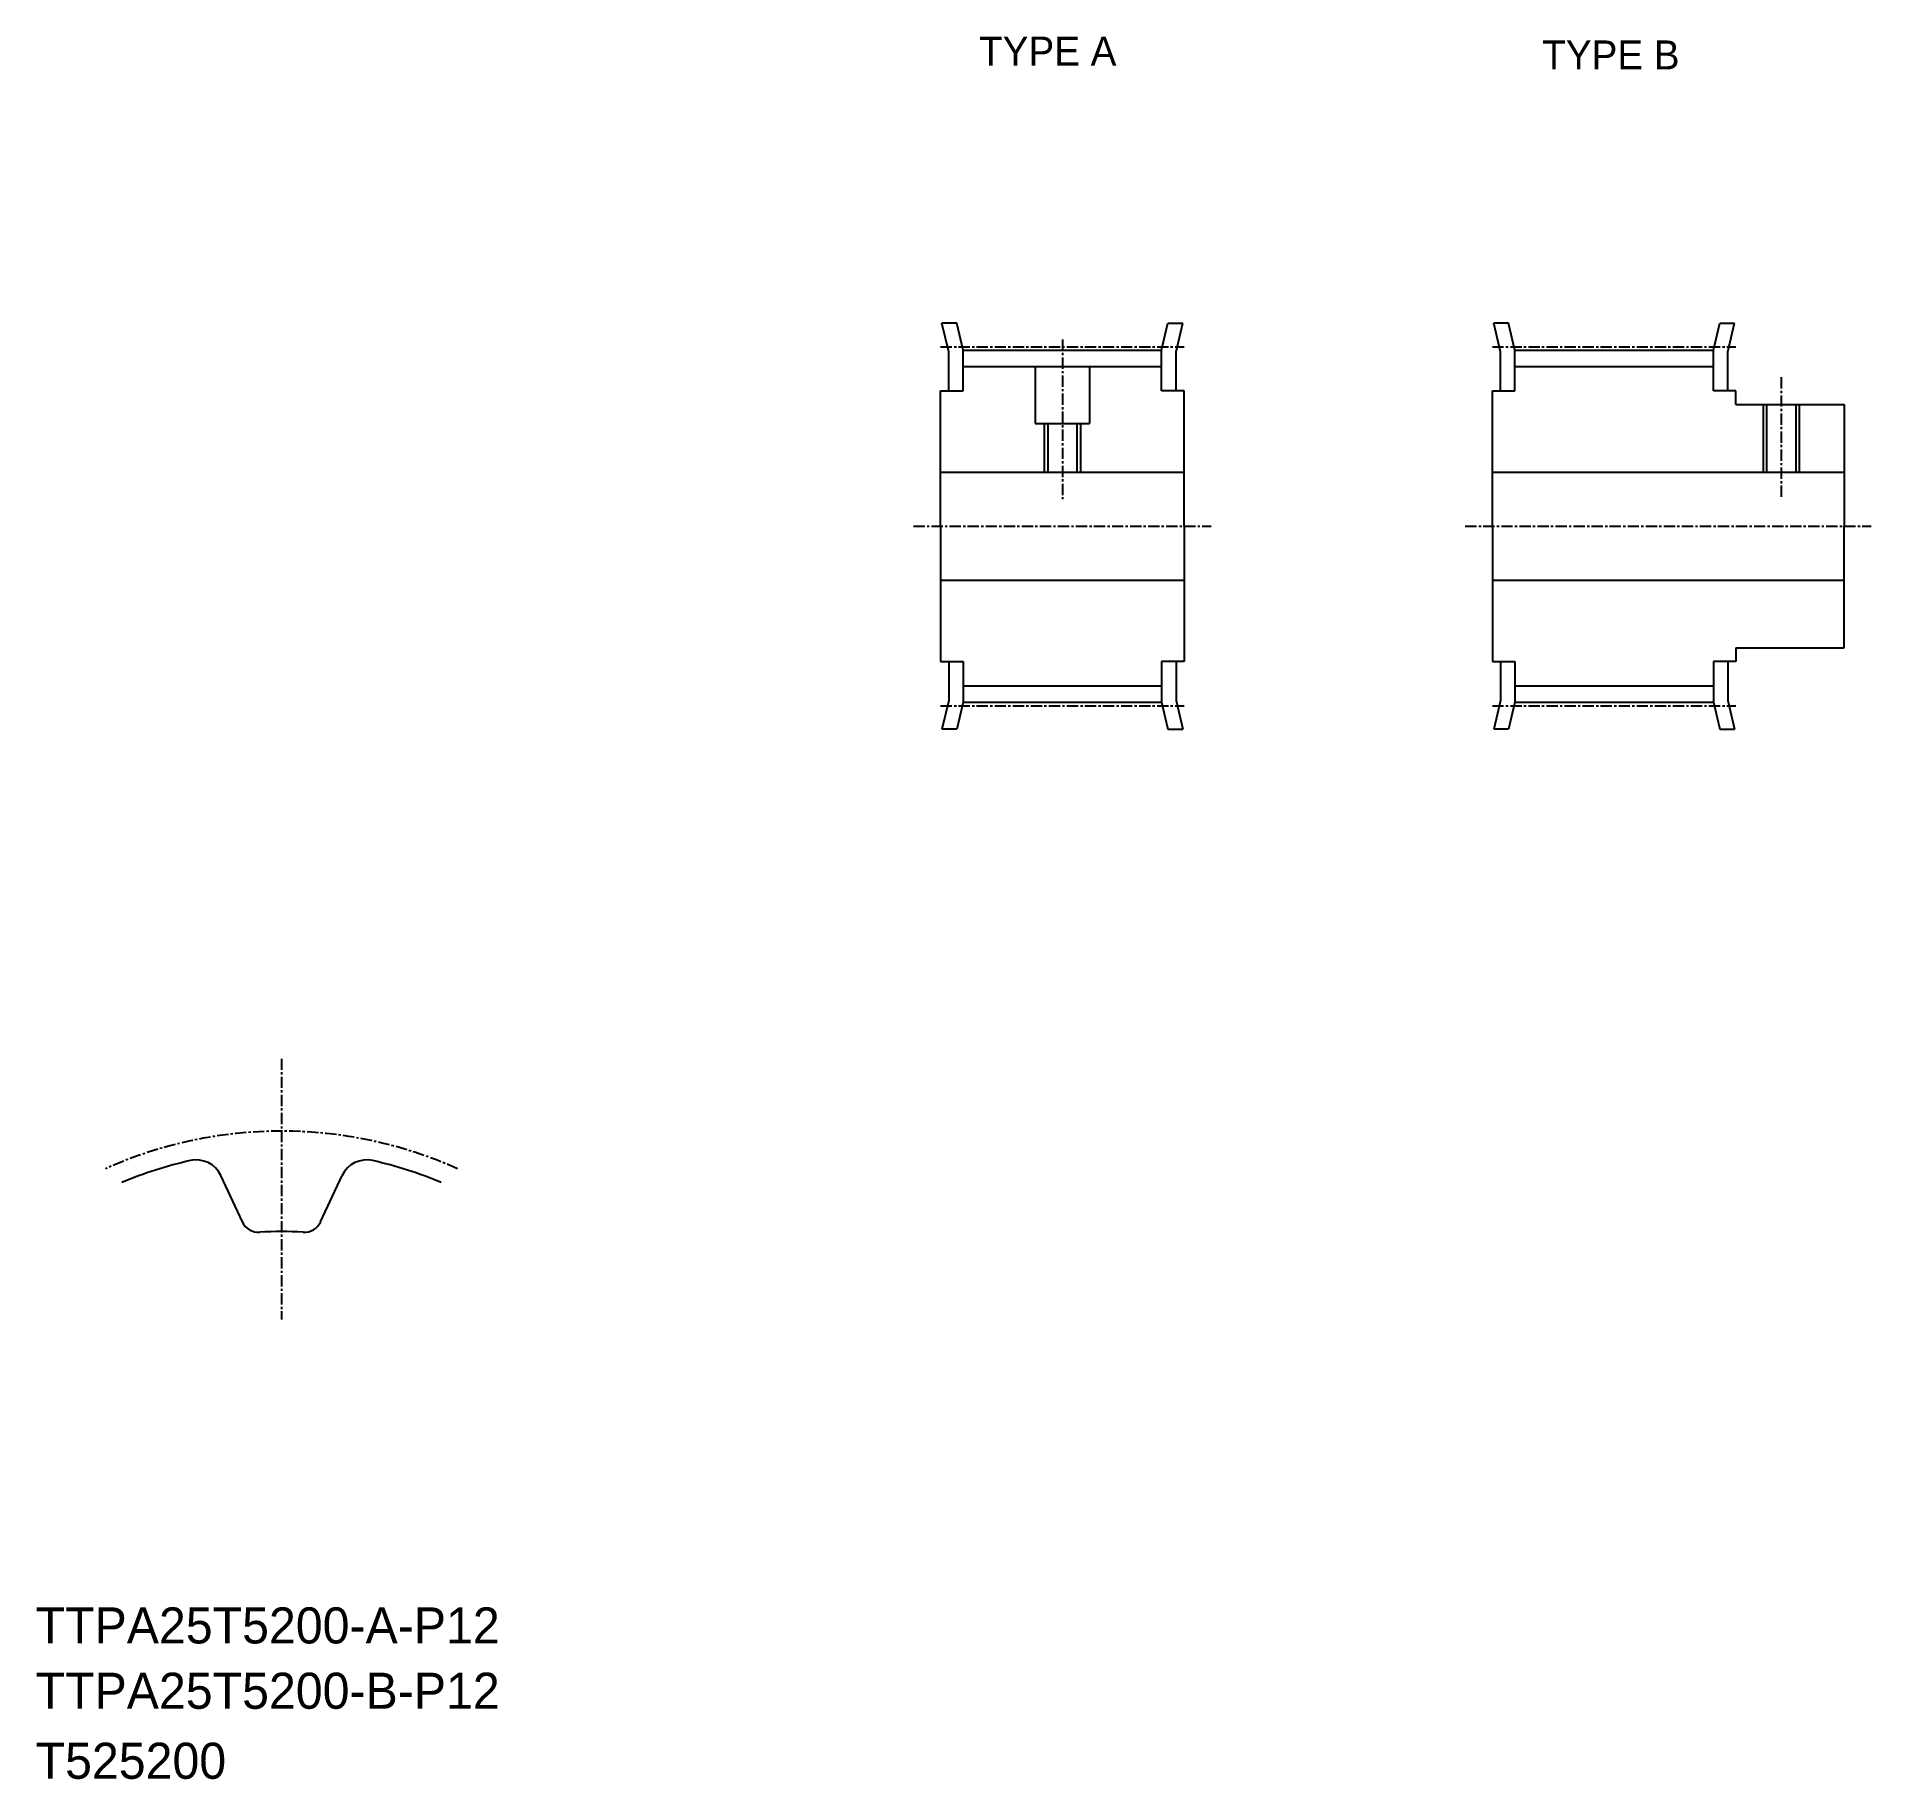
# Model space of a CAD drawing. Extents: x 10 to 213, y 10 to 203.
import ezdxf

# ---------------------------------------------------------------- set-up
doc = ezdxf.new("R2010")
doc.units = 0
doc.linetypes.add('CENTER', pattern=[2, 1.25, -0.25, 0.25, -0.25])
doc.layers.get('0').update_dxf_attribs({"linetype": 'CONTINUOUS'})
doc.layers.add('CENTER', color=1, linetype='CENTER')

msp = doc.modelspace()

# ---------------------------------------------------------------- linework, layer by layer
at = {"color": 7, "linetype": 'CONTINUOUS'}
for p, q in [((111.19, 168.15), (110.44, 171.34)), ((112.08, 171.34), (110.44, 171.34)), ((112.79, 168.34), (112.08, 171.34)), ((134.79, 168.34), (135.49, 171.34)), ((135.49, 171.34), (137.14, 171.34)), ((136.39, 168.15), (137.14, 171.34)), ((172.34, 168.15), (171.59, 171.34)), ((173.23, 171.34), (171.59, 171.34)), ((173.94, 168.34), (173.23, 171.34)), ((195.94, 168.34), (196.64, 171.34)), ((196.64, 171.34), (198.28, 171.34)), ((197.54, 168.15), (198.28, 171.34)), ((111.19, 163.84), (111.19, 168.15)), ((112.79, 163.84), (112.79, 168.34)), ((112.79, 168.34), (134.79, 168.34)), ((134.79, 163.84), (134.79, 168.34)), ((136.39, 163.84), (136.39, 168.15)), ((172.34, 163.84), (172.34, 168.15)), ((173.94, 168.34), (195.94, 168.34)), ((173.94, 163.84), (173.94, 168.34)), ((195.94, 163.84), (195.94, 168.34)), ((197.54, 163.84), (197.54, 168.15)), ((112.79, 166.54), (134.79, 166.54)), ((120.79, 166.54), (120.79, 160.24)), ((126.79, 166.54), (126.79, 160.24)), ((173.94, 166.54), (195.94, 166.54)), ((110.29, 148.84), (110.29, 163.84)), ((110.29, 163.84), (112.79, 163.84)), ((137.29, 163.84), (134.79, 163.84)), ((137.29, 148.84), (137.29, 163.84)), ((171.44, 148.84), (171.44, 163.84)), ((171.44, 163.84), (173.94, 163.84)), ((198.44, 163.84), (195.94, 163.84)), ((198.44, 162.34), (198.44, 163.84)), ((198.44, 162.34), (210.44, 162.34)), ((201.82, 162.34), (201.82, 154.84)), ((205.06, 162.34), (205.06, 154.84)), ((210.44, 162.34), (210.44, 148.84)), ((120.79, 160.24), (126.79, 160.24)), ((122.17, 160.24), (122.17, 154.84)), ((125.41, 160.24), (125.41, 154.84)), ((110.29, 154.84), (137.29, 154.84)), ((171.44, 154.84), (210.44, 154.84)), ((110.29, 148.84), (110.29, 133.84)), ((137.29, 148.84), (137.29, 133.84)), ((171.44, 148.84), (171.44, 133.84)), ((210.44, 135.34), (210.44, 148.84)), ((110.29, 142.84), (137.29, 142.84)), ((171.44, 142.84), (210.44, 142.84)), ((198.44, 135.34), (210.44, 135.34)), ((198.44, 135.34), (198.44, 133.84)), ((110.29, 133.84), (112.79, 133.84)), ((111.19, 133.84), (111.19, 129.52)), ((112.79, 133.84), (112.79, 129.34)), ((134.79, 133.84), (134.79, 129.34)), ((137.29, 133.84), (134.79, 133.84)), ((136.39, 133.84), (136.39, 129.52)), ((171.44, 133.84), (173.94, 133.84)), ((172.34, 133.84), (172.34, 129.52)), ((173.94, 133.84), (173.94, 129.34)), ((195.94, 133.84), (195.94, 129.34)), ((198.44, 133.84), (195.94, 133.84)), ((197.54, 133.84), (197.54, 129.52)), ((112.79, 131.14), (134.79, 131.14)), ((173.94, 131.14), (195.94, 131.14)), ((111.19, 129.52), (110.44, 126.34)), ((112.79, 129.34), (112.08, 126.34)), ((112.79, 129.34), (134.79, 129.34)), ((134.79, 129.34), (135.49, 126.34)), ((136.39, 129.52), (137.14, 126.34)), ((172.34, 129.52), (171.59, 126.34)), ((173.94, 129.34), (173.23, 126.34)), ((173.94, 129.34), (195.94, 129.34)), ((195.94, 129.34), (196.64, 126.34)), ((197.54, 129.52), (198.28, 126.34)), ((112.08, 126.34), (110.44, 126.34)), ((135.49, 126.34), (137.14, 126.34)), ((173.23, 126.34), (171.59, 126.34)), ((196.64, 126.34), (198.28, 126.34)), ((32.91, 71.74), (30.52, 76.87)), ((41.59, 71.74), (43.98, 76.87))]:
    msp.add_line(p, q, dxfattribs=at)
at = {"color": 3, "linetype": 'CONTINUOUS'}
for p, q in [((201.44, 162.34), (201.44, 154.84)), ((205.44, 162.34), (205.44, 154.84)), ((121.79, 160.24), (121.79, 154.84)), ((125.79, 160.24), (125.79, 154.84))]:
    msp.add_line(p, q, dxfattribs=at)
at = {"color": 7, "linetype": 'CONTINUOUS'}
for centre, radius, start, end in [((37.25, 34.04), 45.62, 102.8128, 112.8447), ((27.8, 75.6), 3, 25, 102.8128), ((46.7, 75.6), 3, 77.1872, 155), ((37.25, 34.04), 45.62, 67.1553, 77.1872), ((34.72, 72.58), 2, 205, 273.7512), ((39.78, 72.58), 2, 266.2488, 335), ((37.25, 34.04), 36.62, 86.2488, 93.7512)]:
    msp.add_arc(centre, radius, start, end, dxfattribs=at)
at = {"layer": 'CENTER', "color": 1, "linetype": 'CENTER'}
for p, q in [((123.79, 169.54), (123.79, 151.84)), ((110.29, 168.73), (137.29, 168.73)), ((171.44, 168.73), (198.44, 168.73)), ((203.44, 165.34), (203.44, 151.84)), ((107.29, 148.84), (140.29, 148.84)), ((168.44, 148.84), (213.44, 148.84)), ((110.29, 128.94), (137.29, 128.94)), ((171.44, 128.94), (198.44, 128.94)), ((37.25, 89.82), (37.25, 60.91))]:
    msp.add_line(p, q, dxfattribs=at)
msp.add_arc((37.25, 34.04), 47.75, 65.8872, 114.1128, dxfattribs=at)

# ---------------------------------------------------------------- texts
at = {"color": 7, "linetype": 'CONTINUOUS'}
for s, height, p in [('TYPE A', 3.2, (114.56, 199.9)), ('TYPE B', 3.2, (176.97, 199.48)), ('TTPA25T5200-A-P12', 4, (10, 25)), ('TTPA25T5200-B-P12', 4, (10, 17.76)), ('T525200', 4, (10, 10))]:
    msp.add_text(s, height=height, dxfattribs=at).set_placement(p)

doc.saveas('drawing.dxf')
